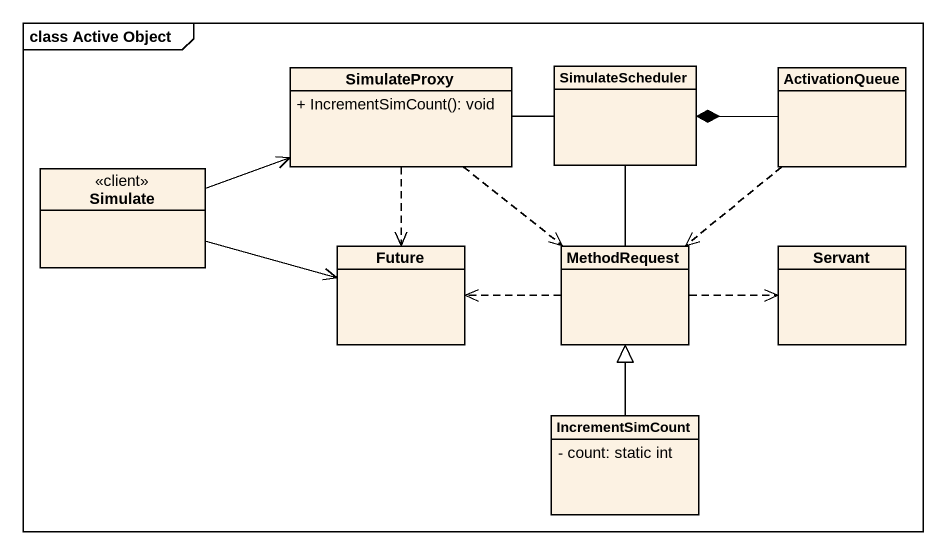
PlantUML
@startuml
mainframe class Active Object
hide circle
hide empty members
skinparam classAttributeIconSize 0
class SimulateProxy {
  + IncrementSimCount(): void
}
class SimulateScheduler
class ActivationQueue
class Simulate <<client>>
class Future
class MethodRequest
class Servant
class IncrementSimCount {
  - count: static int
}
SimulateProxy -right- SimulateScheduler
SimulateProxy ..> Future
SimulateProxy ..> MethodRequest
SimulateScheduler -- MethodRequest
ActivationQueue -left-* SimulateScheduler
ActivationQueue ..> MethodRequest
Simulate -right-> SimulateProxy
Simulate -right-> Future
MethodRequest .left.> Future
MethodRequest .right.> Servant
IncrementSimCount -up-|> MethodRequest
@enduml
